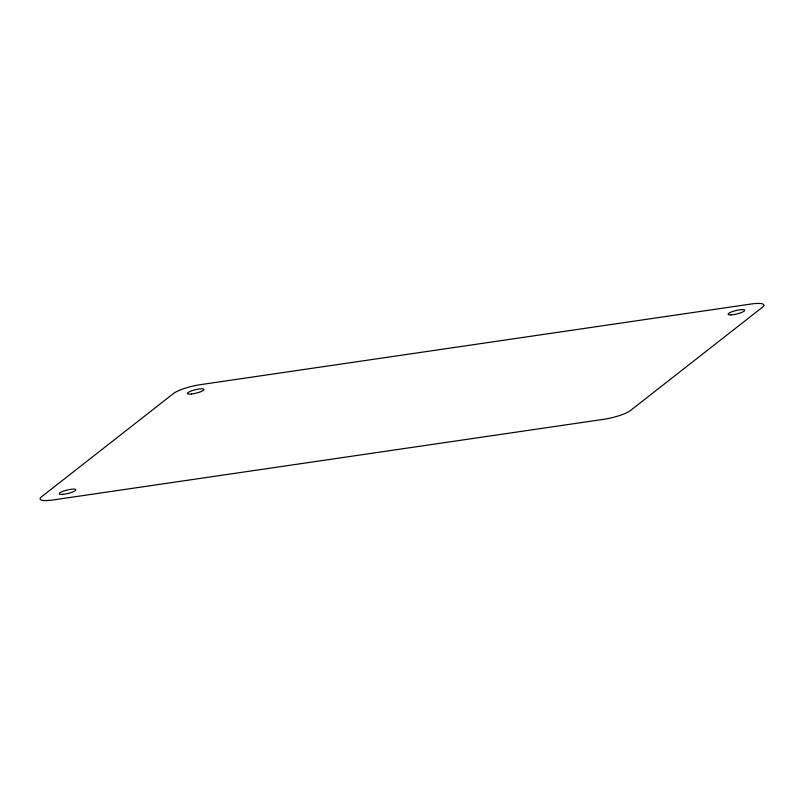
<?xml version="1.0" encoding="UTF-8"?>
<svg xmlns="http://www.w3.org/2000/svg" width="804" height="804" viewBox="0 0 804 804"><rect width="100%" height="100%" fill="white"/><g stroke="black" fill="none" stroke-linecap="round" stroke-linejoin="round"><path stroke-width="1.21" d="M173.553 393.468L41.527 496.782A21.356 4.402 -13.7 0 0 53.175 499.947L603.492 419.356A21.356 4.402 -13.7 0 0 630.447 410.532L762.473 307.218A21.356 4.402 -13.7 0 0 750.825 304.053L200.508 384.644A21.356 4.402 -13.7 0 0 173.553 393.468M731.037 314.887A8.542 1.759 -13.7 0 0 744.594 310.676A8.542 1.759 -13.7 0 0 733.65 311.188A8.542 1.759 -13.7 0 0 731.037 314.887M63.134 494.319A8.542 1.759 -13.7 0 0 75.877 489.887A8.542 1.759 -13.7 0 0 63.717 491.043A8.542 1.759 -13.7 0 0 63.134 494.319M191.543 393.97A8.542 1.759 -13.7 0 0 204.075 389.508A8.542 1.759 -13.7 0 0 191.694 390.794A8.542 1.759 -13.7 0 0 191.543 393.97"/></g></svg>
